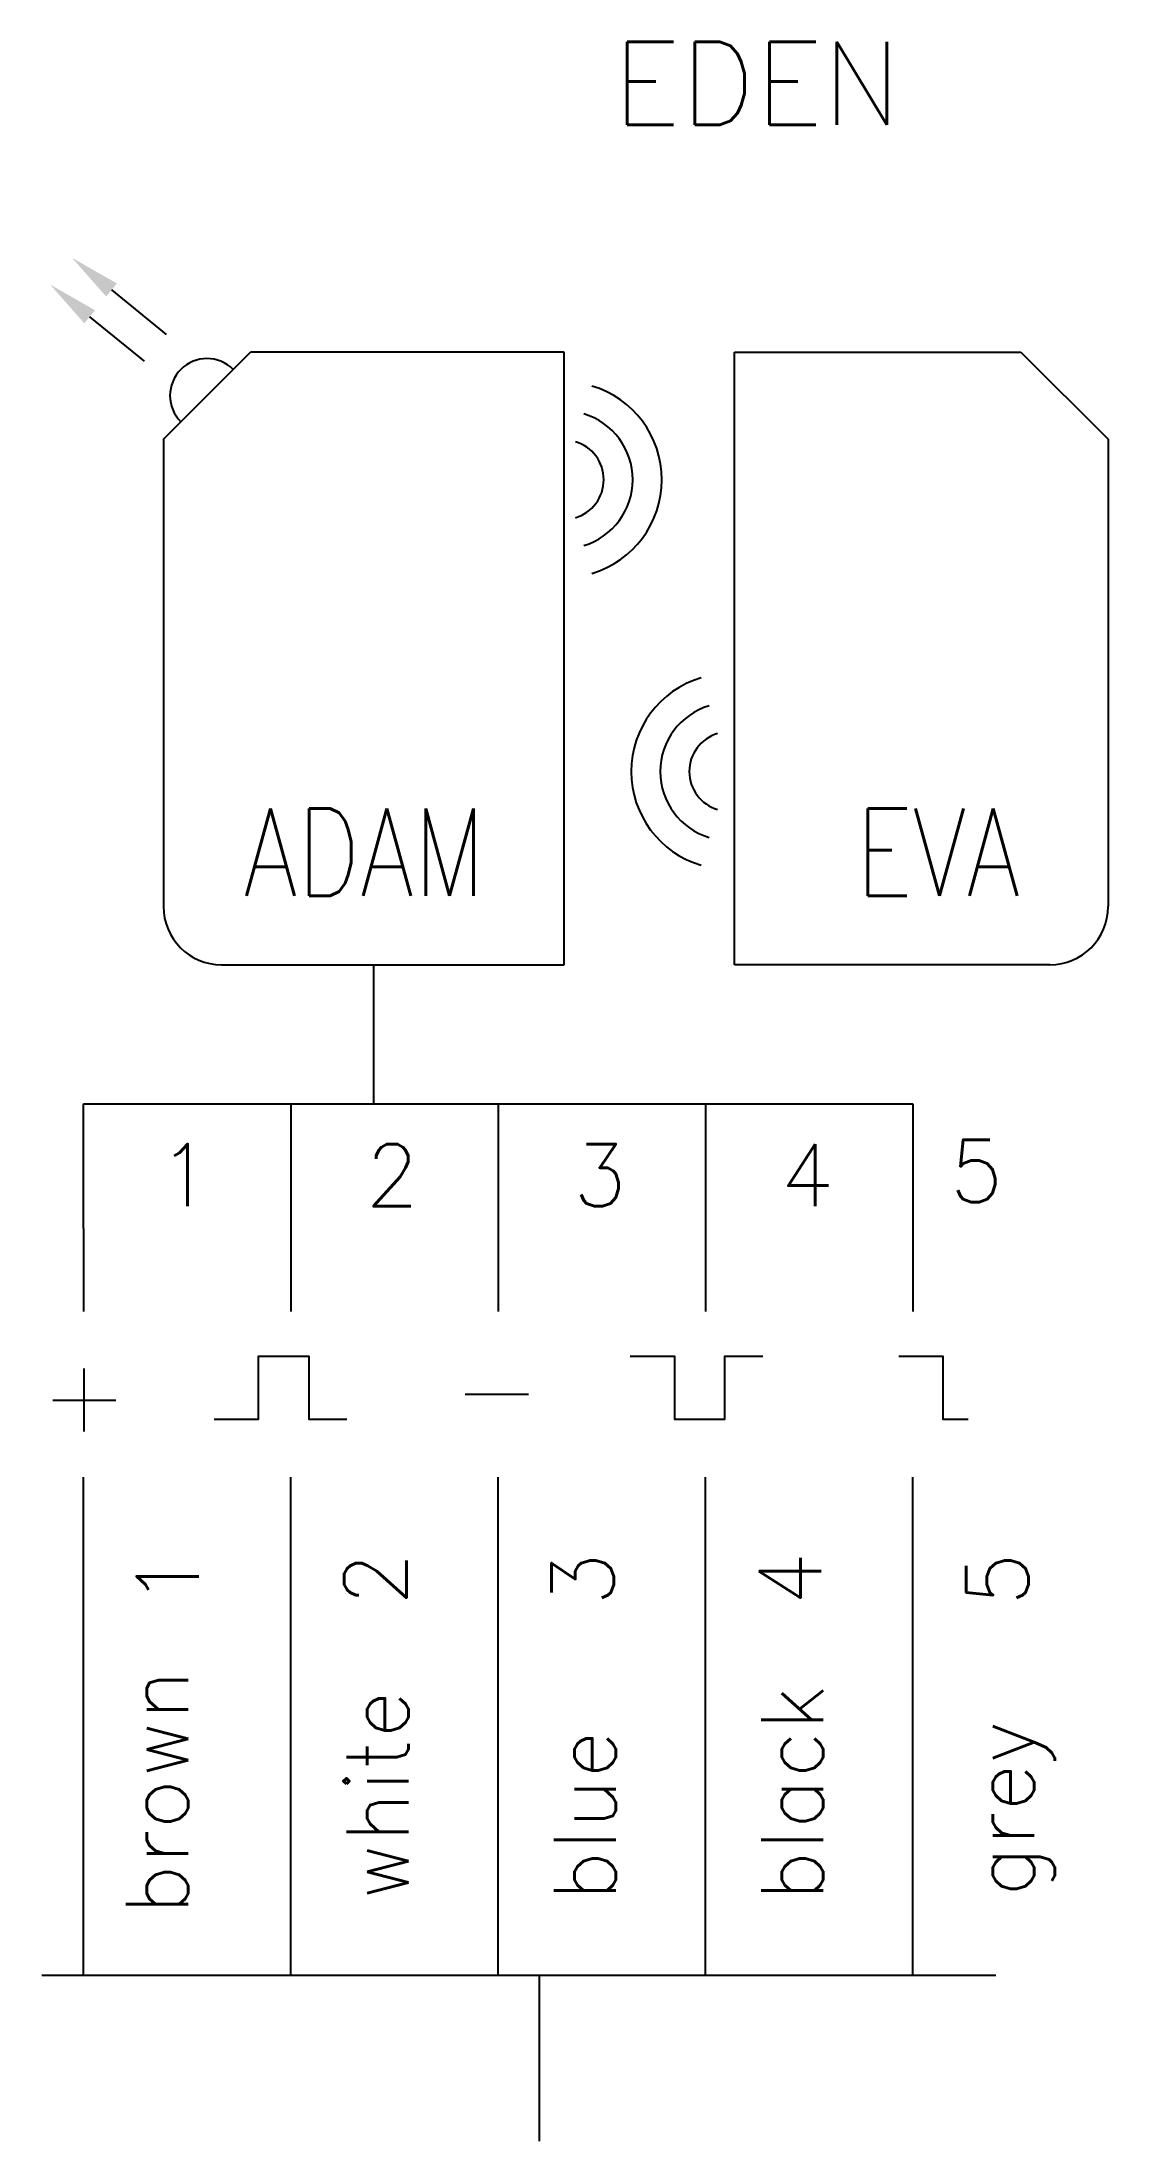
# Model space of a CAD drawing. Header units: millimetres. Extents: x 178 to 203.7, y 113.3 to 163.9.
import ezdxf
from ezdxf.enums import TextEntityAlignment as Align

# ---------------------------------------------------------------- set-up
doc = ezdxf.new("R2010")
doc.units = ezdxf.units.MM
for name, color, linetype in [('1', 7, 'Continuous'), ('2', 7, 'Continuous'), ('20', 7, 'Continuous'), ('FIN', 1, 'Continuous')]:
    doc.layers.add(name, color=color, linetype=linetype)
doc.styles.add('T0', font='ROMANS.SHX')
doc.styles.add('T008', font='ROMANS.SHX', dxfattribs={"width": 0.8})

msp = doc.modelspace()

# ---------------------------------------------------------------- linework, layer by layer
at = {"color": 0}
for p, q in [((186, 138.342), (186, 141.714)), ((179, 135.342), (179, 138.342))]:
    msp.add_line(p, q, dxfattribs=at)
at = {"layer": '1'}
for p, q in [((180.929, 154.369), (183.029, 156.469)), ((190.59, 156.469), (183.029, 156.469)), ((190.59, 141.7), (190.59, 156.469)), ((194.696, 141.7), (194.696, 156.469)), ((194.696, 156.469), (201.605, 156.469)), ((201.605, 156.469), (203.705, 154.369)), ((180.929, 154.369), (180.929, 143.1)), ((203.705, 154.369), (203.705, 143.1)), ((182.329, 141.7), (190.59, 141.7)), ((202.305, 141.7), (194.696, 141.7)), ((179.021, 130.444), (179.021, 131.963)), ((178.261, 131.203), (179.781, 131.203)), ((188.208, 131.345), (189.728, 131.345))]:
    msp.add_line(p, q, dxfattribs=at)
for points in [[(182.156, 130.748), (183.221, 130.748), (183.221, 132.266), (184.435, 132.266), (184.435, 130.748), (185.352, 130.748)], [(192.186, 132.266), (193.251, 132.266), (193.251, 130.748), (194.465, 130.748), (194.465, 132.266), (195.382, 132.266)], [(198.66, 132.266), (199.725, 132.266), (199.725, 130.748), (200.332, 130.748)]]:
    msp.add_lwpolyline(points, dxfattribs=at)
for centre, radius, start, end in [((190.59, 153.392), 2.356, 286.5486, 73.4514), ((190.59, 153.392), 1.656, 286.5486, 73.4514), ((190.59, 153.392), 0.956, 286.5486, 73.4514), ((194.563, 146.356), 2.356, 106.5486, 253.4514), ((194.563, 146.356), 1.656, 106.5486, 253.4514), ((194.563, 146.356), 0.956, 106.5486, 253.4514), ((182.329, 143.1), 1.4, 180, 270), ((202.305, 143.1), 1.4, 270, 0)]:
    msp.add_arc(centre, radius, start, end, dxfattribs=at)
at = {"layer": '2'}
msp.add_arc((181.979, 155.419), 0.892, 45, 225, dxfattribs=at)
at = {"layer": '20'}
for p, q in [((179, 138.342), (199, 138.342)), ((184, 138.342), (184, 133.342)), ((189, 138.342), (189, 133.342)), ((194, 138.342), (194, 133.342)), ((199, 138.342), (199, 133.342)), ((179, 135.342), (179, 133.342)), ((179, 117.342), (179, 129.342)), ((184, 117.342), (184, 129.342)), ((189, 117.342), (189, 129.342)), ((194, 117.342), (194, 129.342)), ((199, 117.342), (199, 129.342)), ((178, 117.342), (201, 117.342)), ((181, 117.342), (182, 117.342)), ((190, 113.342), (190, 117.342))]:
    msp.add_line(p, q, dxfattribs=at)
at = {"layer": 'FIN', "color": 7, "linetype": 'ByBlock'}
for p, q in [((179.677, 157.966), (180.992, 156.895)), ((179.15, 157.319), (180.465, 156.248))]:
    msp.add_line(p, q, dxfattribs=at)
for points in [[(179.806, 158.124), (179.548, 157.808), (178.727, 158.739)], [(179.279, 157.477), (179.021, 157.161), (178.2, 158.093)]]:
    msp.add_solid(points, dxfattribs=at)

# ---------------------------------------------------------------- texts
at = {"layer": '1', "style": 'T0'}
msp.add_text('EDEN', height=2, dxfattribs=at).set_placement((195.241, 161.944), align=Align.CENTER)
for s, p in [('1', (180.805, 135.875)), ('2', (185.805, 135.875)), ('3', (190.805, 135.875)), ('4', (195.805, 135.875)), ('5', (199.891, 135.978))]:
    msp.add_text(s, height=1.5, dxfattribs=at).set_placement(p)
for s, p in [(' 2', (186.786, 125.219)), (' 3', (191.786, 125.219)), (' 4', (196.786, 125.219)), (' 5', (201.786, 125.219)), (' 1', (181.786, 125.219)), ('brown', (181.525, 118.798)), ('white ', (186.839, 119.128)), ('black', (196.839, 119.128)), ('blue', (191.839, 119.128)), ('grey', (201.925, 119.231))]:
    msp.add_text(s, height=1.5, rotation=90, dxfattribs=at).set_placement(p)
at = {"layer": 'FIN', "color": 7, "style": 'T008', "width": 0.8}
for s, p in [('ADAM', (185.777, 143.363)), ('EVA', (199.606, 143.363))]:
    msp.add_text(s, height=2.1, dxfattribs=at).set_placement(p, align=Align.CENTER)

doc.saveas('drawing.dxf')
